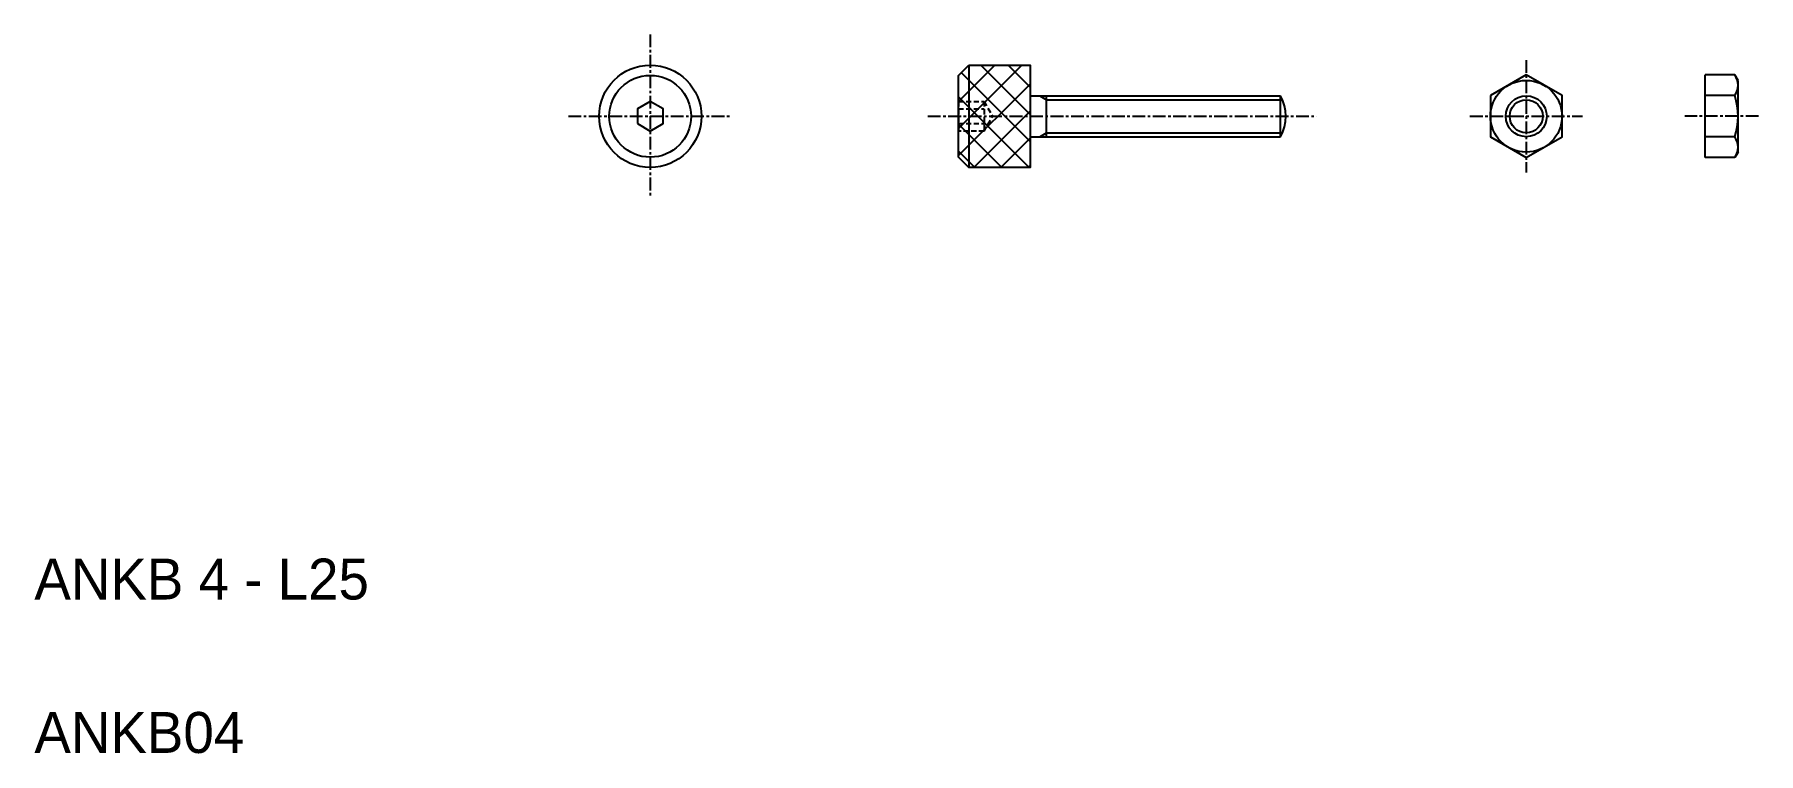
# Model space of a CAD drawing. Extents: x 10 to 179, y 10 to 80.
import ezdxf

# ---------------------------------------------------------------- set-up
doc = ezdxf.new("R2010")
doc.units = 0
doc.linetypes.add('CENTER', pattern=[2, 1.25, -0.25, 0.25, -0.25])
doc.linetypes.add('DASHED', pattern=[0.75, 0.5, -0.25])
doc.layers.get('0').update_dxf_attribs({"linetype": 'CONTINUOUS'})
doc.layers.add('CENTER', color=1, linetype='CENTER')

# ---------------------------------------------------------------- blocks, each defined once
blk = doc.blocks.new('*X2')
at = {"color": 0, "linetype": 'CONTINUOUS'}
for p, q in [((100.33, -43.42), (106.52, -37.24)), ((100.33, -40.77), (103.87, -37.24)), ((107.33, -44.69), (100.61, -37.97)), ((107.33, -42.04), (102.53, -37.24)), ((107.33, -39.39), (105.18, -37.24)), ((100.33, -46.08), (107.33, -39.08)), ((107.23, -47.24), (100.33, -40.34)), ((101.82, -47.24), (107.33, -41.73)), ((104.57, -47.24), (100.33, -43)), ((104.48, -47.24), (107.33, -44.38)), ((101.92, -47.24), (100.33, -45.65)), ((107.13, -47.24), (107.33, -47.03))]:
    blk.add_line(p, q, dxfattribs=at)

msp = doc.modelspace()

# ---------------------------------------------------------------- linework, layer by layer
at = {"color": 7, "linetype": 'CONTINUOUS'}
for p, q in [((101.33, 77.24), (101.33, 67.24)), ((173.33, 68.2), (173.33, 76.28)), ((176.22, 76.28), (173.33, 76.28)), ((176.53, 75.74), (176.22, 76.28)), ((107.33, 74.24), (131.8, 74.24)), ((108.93, 70.24), (108.93, 74.24)), ((131.8, 70.24), (131.8, 74.24)), ((176.22, 74.26), (173.33, 74.26)), ((176.53, 68.74), (176.53, 75.74)), ((173.33, 72.24), (173.33, 72.24)), ((107.33, 70.24), (131.8, 70.24)), ((117.82, 70.24), (117.82, 70.24)), ((127.3, 70.24), (127.3, 70.24)), ((176.22, 70.22), (173.33, 70.22)), ((173.33, 70.22), (173.33, 70.22)), ((176.22, 68.2), (173.33, 68.2)), ((176.53, 68.74), (176.22, 68.2))]:
    msp.add_line(p, q, dxfattribs=at)
at = {"color": 3, "linetype": 'CONTINUOUS'}
for p, q in [((108.28, 74.24), (108.93, 73.86)), ((108.93, 73.86), (131.99, 73.86)), ((108.28, 70.24), (108.93, 70.62)), ((108.93, 70.62), (131.99, 70.62))]:
    msp.add_line(p, q, dxfattribs=at)
at = {"color": 3, "linetype": 'DASHED'}
for p, q in [((100.33, 73.68), (100.33, 70.79)), ((100.33, 73.68), (102.83, 73.68)), ((100.33, 72.96), (102.83, 72.96)), ((102.83, 73.68), (102.83, 70.79)), ((102.83, 73.68), (103.67, 72.24)), ((100.33, 71.52), (102.83, 71.52)), ((102.83, 70.79), (100.33, 70.79)), ((102.83, 70.79), (103.67, 72.24))]:
    msp.add_line(p, q, dxfattribs=at)
at = {"color": 7, "linetype": 'CONTINUOUS'}
for points in [[(101.33, 77.24), (107.33, 77.24), (107.33, 67.24), (101.33, 67.24), (100.33, 68.24), (100.33, 76.24)], [(152.33, 74.26), (152.33, 70.22), (155.83, 68.2), (159.33, 70.22), (159.33, 74.26), (155.83, 76.28)], [(68.95, 71.52), (70.2, 70.79), (71.45, 71.52), (71.45, 72.96), (70.2, 73.68), (68.95, 72.96)]]:
    msp.add_lwpolyline(points, close=True, dxfattribs=at)
for centre, radius in [((70.2, 72.24), 5), ((70.2, 72.24), 4), ((155.83, 72.24), 3.5), ((155.83, 72.24), 1.62)]:
    msp.add_circle(centre, radius, dxfattribs=at)
at = {"color": 3, "linetype": 'CONTINUOUS'}
msp.add_circle((155.83, 72.24), 2, dxfattribs=at)
at = {"color": 7, "linetype": 'CONTINUOUS'}
for centre, radius, start, end in [((174.74, 75.27), 1.79, 325.6135, 34.3865), ((128.33, 72.24), 4, 330, 30), ((169.85, 72.24), 6.69, 342.412, 17.588), ((174.74, 69.21), 1.79, 325.6135, 34.3865)]:
    msp.add_arc(centre, radius, start, end, dxfattribs=at)
at = {"layer": 'CENTER', "color": 1, "linetype": 'CENTER'}
for p, q in [((70.2, 80.24), (70.2, 64.24)), ((155.83, 77.74), (155.83, 66.74)), ((62.2, 72.24), (78.2, 72.24)), ((97.33, 72.24), (135.33, 72.24)), ((150.33, 72.24), (161.33, 72.24)), ((178.53, 72.24), (171.33, 72.24))]:
    msp.add_line(p, q, dxfattribs=at)

# ---------------------------------------------------------------- block references
at = {"color": 3, "linetype": 'CONTINUOUS'}
msp.add_blockref('*X2', (0, 114.47), dxfattribs=at)

# ---------------------------------------------------------------- texts
at = {"color": 7, "linetype": 'CONTINUOUS'}
for s, p in [('ANKB 4 - L25', (10, 25)), ('ANKB04', (10, 10))]:
    msp.add_text(s, height=4, dxfattribs=at).set_placement(p)

doc.saveas('drawing.dxf')
